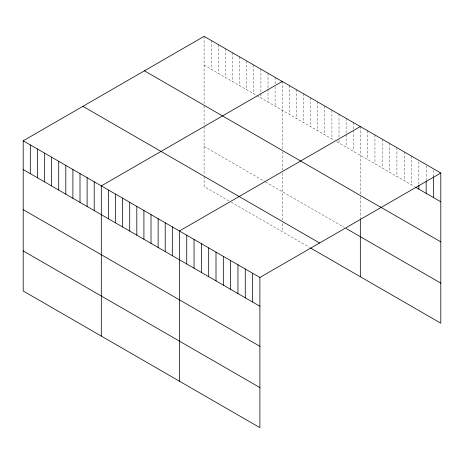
<?xml version="1.0" encoding="UTF-8"?>
<svg xmlns="http://www.w3.org/2000/svg" width="464" height="464" viewBox="0 0 464 464"><rect width="100%" height="100%" fill="white"/><g stroke="black" fill="none" stroke-linecap="round" stroke-linejoin="round"><path stroke-width="0.35" stroke-dasharray="2.32 1.74" d="M204.102 65.128L256.174 95.195M256.766 95.538L334.283 140.29M336.655 141.659L414.584 186.65M204.102 146.479L265.054 181.668M265.646 182.01L344.346 227.447M228.955 200.895L204.102 186.545L204.102 175.862M231.321 202.258L309.43 247.358M433.486 170.23L433.486 175.984M426.167 166.002L426.167 180.392M418.853 161.779L418.853 184.8M411.533 156.119L411.533 184.887M404.219 151.89L404.219 180.664M396.906 147.668L396.906 176.442M389.586 143.446L389.586 172.219M382.272 139.223L382.272 167.991M374.953 134.995L374.953 163.769M367.639 130.773L367.639 159.546M360.325 126.55L360.325 194.056M360.325 196.765L360.325 218.092M353.22 122.45L353.22 129.642M353.22 130.361L353.22 151.223M346.121 118.349L346.121 147.123M339.022 114.248L339.022 137.269M339.022 140.145L339.022 143.022M331.917 110.148L331.917 138.922M324.817 106.053L324.817 134.821M317.718 101.952L317.718 130.726M310.613 97.852L310.613 126.626M303.514 93.751L303.514 122.525M296.415 89.651L296.415 118.424M289.316 85.55L289.316 114.324M282.211 81.455L282.211 148.956M282.211 151.67L282.211 170.247M282.211 172.997L282.211 220.29M282.211 223.631L282.211 231.64M275.111 77.355L275.111 83.827M275.111 86.704L275.111 106.128M268.012 73.254L268.012 88.357M268.012 89.076L268.012 102.028M260.907 69.153L260.907 92.893M260.907 93.612L260.907 97.927M253.808 65.053L253.808 93.827M246.709 60.952L246.709 89.726M239.604 56.857L239.604 85.625M232.505 52.757L232.505 81.525M225.405 48.656L225.405 77.43M218.306 44.556L218.306 73.329M211.201 40.455L211.201 69.229M204.102 36.354L204.102 103.861M204.102 105.885L204.102 125.837M204.102 126.527L204.102 175.195"/><path stroke-width="0.7" d="M23.2 140.801L259.898 277.455L259.898 427.646L23.2 290.986L23.2 140.801L204.102 36.354L440.8 173.014L440.8 323.199L310.613 248.043M282.211 81.455L101.309 185.896L101.309 336.087M360.325 126.55L179.423 230.991L179.423 381.182M259.898 277.455L440.8 173.014M415.802 187.352L440.8 201.788M380.439 207.008L440.8 241.854M144.403 70.824L381.101 207.478M346.121 228.474L440.8 283.133M82.899 106.331L319.597 242.991M23.2 169.569L259.898 306.228M23.2 209.641L259.898 346.295M23.2 250.92L259.898 387.579M433.486 176.703L433.486 197.56M426.167 181.111L426.167 193.337M418.853 185.519L418.853 189.115M360.325 218.782L360.325 276.735M252.584 273.232L252.584 302.006M245.265 269.01L245.265 297.778M237.951 264.782L237.951 293.555M230.631 260.559L230.631 289.333M223.317 256.337L223.317 285.111M216.004 252.114L216.004 280.882M208.684 247.886L208.684 276.66M201.37 243.664L201.37 272.438M194.051 239.441L194.051 268.215M186.737 235.213L186.737 263.987M172.318 226.89L172.318 255.664M165.219 222.795L165.219 251.563M158.12 218.695L158.12 247.463M151.015 214.594L151.015 243.368M143.915 210.494L143.915 239.267M136.816 206.393L136.816 235.167M129.717 202.292L129.717 231.066M122.612 198.192L122.612 226.966M115.513 194.097L115.513 222.865M108.414 189.996L108.414 218.77M94.209 181.795L94.209 210.569M87.11 177.695L87.11 206.468M80.005 173.594L80.005 202.368M72.906 169.499L72.906 198.267M65.807 165.399L65.807 194.172M58.708 161.298L58.708 190.072M51.603 157.197L51.603 185.971M44.503 153.097L44.503 181.871M37.404 148.996L37.404 177.77M30.299 144.896L30.299 173.669"/></g></svg>
